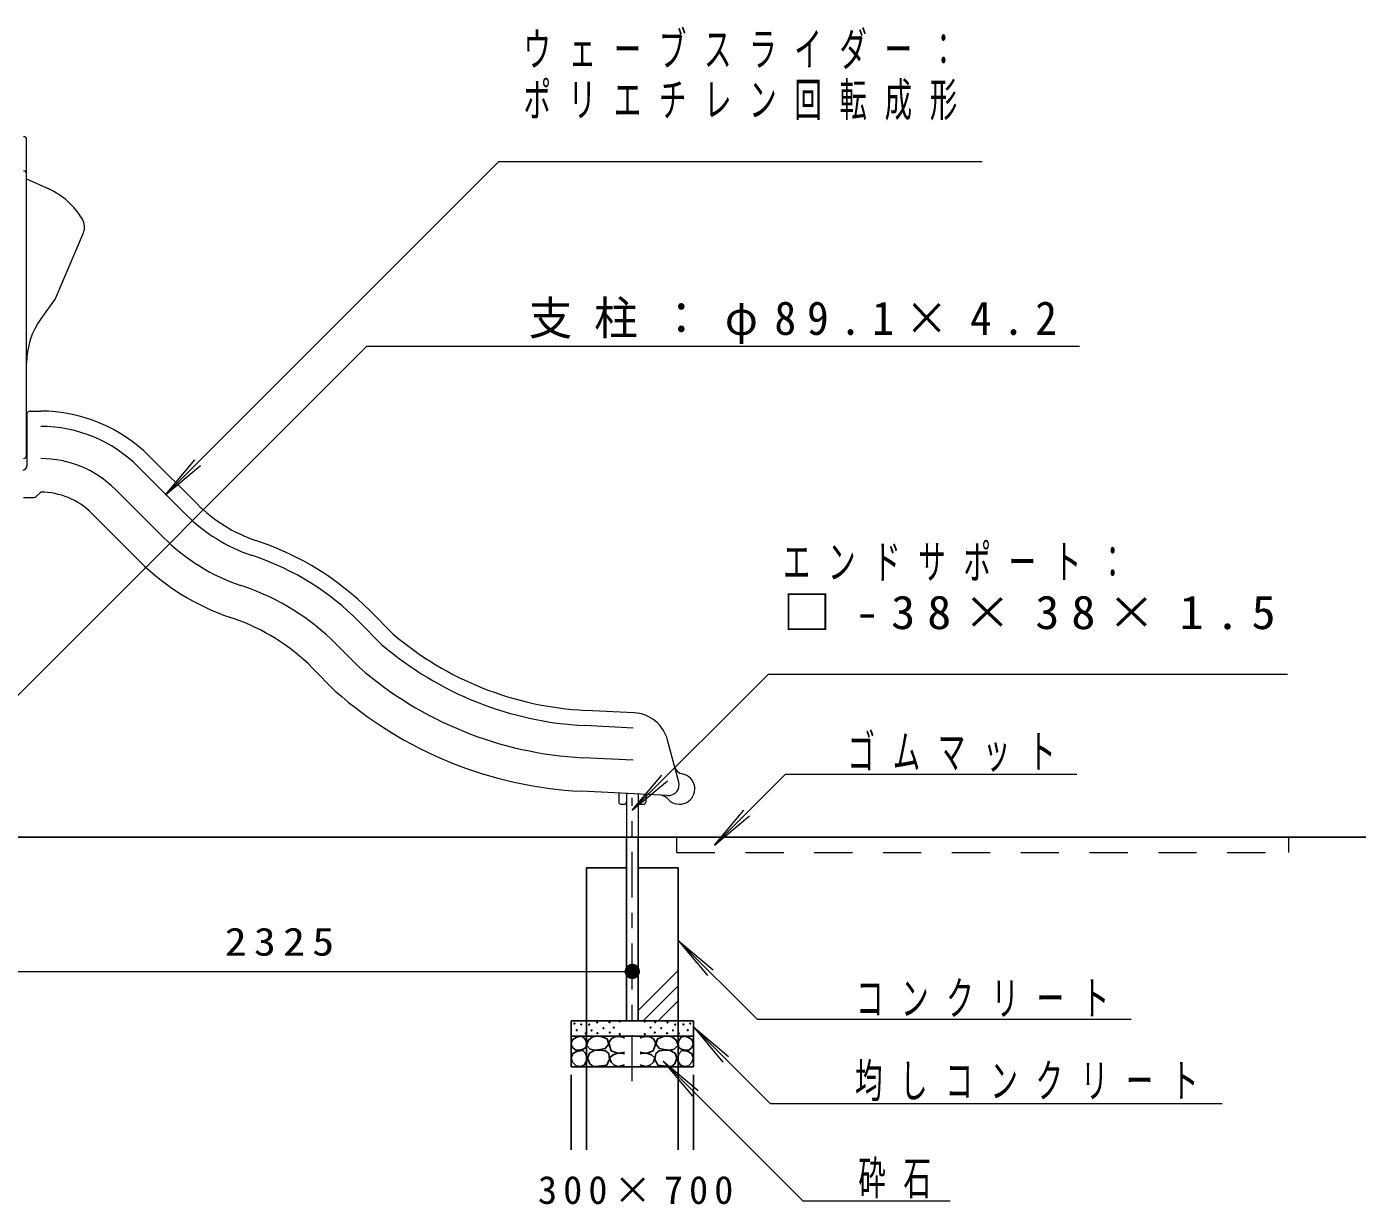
# Model space of a CAD drawing. Units: millimetres on the paper, scale 1:50. Extents: x -365 to 0, y 0 to 257.
# Drawn here: x -226 to -139, y 93.4 to 170.4 of the extents above; entities that cross this region are included whole.
import ezdxf

# ---------------------------------------------------------------- set-up
doc = ezdxf.new("R2010")
doc.units = ezdxf.units.MM
doc.linetypes.add('USER1', pattern=[4.5, 2.5, -2])
doc.linetypes.add('USER2', pattern=[6, 3, -1, 1, -1])
doc.layers.add('LY_1', color=7, linetype='Continuous', lineweight=13)
doc.styles.add('ＭＳ ゴシック', font='')
doc.styles.get('ＭＳ ゴシック').set_extended_font_data('MS Gothic')

# ---------------------------------------------------------------- blocks, each defined once
blk = doc.blocks.new('filled_dot')
at = {"color": 0, "linetype": 'Continuous', "lineweight": -2, "const_width": 1.25}
blk.add_lwpolyline([(-0.625, 0, 1), (0.625, 0, 1)], format="xyb", close=True, dxfattribs=at)

msp = doc.modelspace()

# ---------------------------------------------------------------- linework, layer by layer
at = {"layer": 'LY_1'}
for p, q in [((-226.045, 142.409), (-226.045, 163.049)), ((-195.168, 161.624), (-216.967, 139.826)), ((-195.168, 161.624), (-163.56, 161.624)), ((-226.045, 160.5), (-224.595, 159.832)), ((-222.337, 156.953), (-224.184, 152.641)), ((-224.184, 152.641), (-225.11, 151.348)), ((-203.807, 149.546), (-232.945, 120.408)), ((-203.807, 149.546), (-157.213, 149.546)), ((-226.02, 145.108), (-226.02, 141.749)), ((-225.82, 145.308), (-225.116, 145.308)), ((-218.049, 142.383), (-214.9, 139.238)), ((-216.967, 139.826), (-215.038, 142.124)), ((-218.756, 141.676), (-215.606, 138.53)), ((-216.967, 139.826), (-214.668, 141.754)), ((-220.24, 140.19), (-217.09, 137.045)), ((-226.245, 139.669), (-225.562, 139.669)), ((-225.116, 140.008), (-225.427, 139.722)), ((-221.794, 138.633), (-218.645, 135.488)), ((-210.823, 136.768), (-211.051, 136.846)), ((-211.145, 135.821), (-211.373, 135.899)), ((-211.821, 133.833), (-212.049, 133.91)), ((-202.101, 130.744), (-203.611, 132.264)), ((-212.528, 131.75), (-212.756, 131.827)), ((-202.811, 130.04), (-204.321, 131.56)), ((-204.301, 128.56), (-205.811, 130.08)), ((-205.862, 127.009), (-207.371, 128.53)), ((-177.547, 128.108), (-186.445, 119.21)), ((-177.547, 128.108), (-143.596, 128.108)), ((-186.331, 125.584), (-189.506, 125.746)), ((-186.382, 124.585), (-189.556, 124.747)), ((-183.399, 121.062), (-184.135, 123.808)), ((-186.382, 122.493), (-189.671, 122.65)), ((-186.445, 119.21), (-184.516, 121.508)), ((-186.445, 119.21), (-184.147, 121.139)), ((-176.428, 121.575), (-181.072, 116.931)), ((-176.428, 121.575), (-157.368, 121.575)), ((-184.131, 120.183), (-189.776, 120.453)), ((-187.325, 120.336), (-187.325, 119.769)), ((-186.825, 120.312), (-186.825, 117.449)), ((-186.065, 120.276), (-186.065, 117.449)), ((-185.565, 120.252), (-185.565, 119.769)), ((-187.165, 119.609), (-186.985, 119.609)), ((-185.905, 119.609), (-185.725, 119.609)), ((-181.072, 116.931), (-179.143, 119.229)), ((-181.072, 116.931), (-178.773, 118.86)), ((-183.444, 110.707), (-181.516, 108.409)), ((-183.444, 110.707), (-181.146, 108.779)), ((-178.285, 105.548), (-183.444, 110.707)), ((-232.945, 108.68), (-186.443, 108.68)), ((-186.062, 106.115), (-183.443, 108.733)), ((-185.737, 105.449), (-183.443, 107.743)), ((-184.747, 105.449), (-183.443, 106.753)), ((-178.285, 105.548), (-153.819, 105.548)), ((-182.444, 105.052), (-180.516, 102.753)), ((-182.444, 105.052), (-180.146, 103.123)), ((-177.436, 100.043), (-182.444, 105.052)), ((-184.426, 102.819), (-182.497, 100.52)), ((-184.426, 102.819), (-182.128, 100.89)), ((-175.293, 93.686), (-184.426, 102.819)), ((-177.436, 100.043), (-147.884, 100.043)), ((-175.293, 93.686), (-165.666, 93.686))]:
    msp.add_line(p, q, dxfattribs=at)
at = {"layer": 'LY_1', "linetype": 'USER2'}
msp.add_line((-186.443, 101.501), (-186.443, 120.036), dxfattribs=at)
at = {"layer": 'LY_1', "lineweight": 25}
for p, q in [((-232.054, 117.449), (-138.224, 117.449)), ((-186.825, 105.449), (-186.825, 117.449)), ((-186.062, 105.449), (-186.062, 117.449)), ((-189.443, 115.449), (-186.825, 115.449)), ((-189.443, 105.449), (-189.443, 115.449)), ((-186.062, 115.449), (-183.443, 115.449)), ((-183.443, 105.449), (-183.443, 115.449)), ((-190.443, 105.449), (-182.443, 105.449)), ((-190.443, 102.449), (-190.443, 105.449)), ((-189.444, 105.449), (-189.444, 97.013)), ((-183.444, 105.449), (-183.444, 97.013)), ((-182.443, 102.449), (-182.443, 105.449)), ((-190.443, 104.449), (-182.443, 104.449)), ((-190.444, 101.925), (-190.444, 97.013)), ((-190.443, 102.449), (-182.443, 102.449)), ((-182.444, 101.925), (-182.444, 97.013))]:
    msp.add_line(p, q, dxfattribs=at)
at = {"layer": 'LY_1', "linetype": 'USER1'}
for p, q in [((-183.545, 117.449), (-183.545, 116.449)), ((-143.545, 117.449), (-143.545, 116.449)), ((-183.545, 116.449), (-143.545, 116.449))]:
    msp.add_line(p, q, dxfattribs=at)
at = {"layer": 'LY_1', "lineweight": 25}
for points in [[(-190.429, 103.894), (-190.411, 104.061), (-190.339, 104.234), (-190.118, 104.36), (-189.861, 104.444), (-189.639, 104.378), (-189.484, 104.163), (-189.436, 103.953), (-189.478, 103.702), (-189.645, 103.588), (-189.878, 103.529), (-190.136, 103.541), (-190.321, 103.684)], [(-188.902, 103.539), (-189.189, 103.605), (-189.436, 103.868), (-189.312, 104.188), (-189.066, 104.377), (-188.852, 104.443), (-188.491, 104.418), (-188.088, 104.262), (-187.981, 103.917), (-188.211, 103.629), (-188.532, 103.572)], [(-183.985, 103.539), (-183.697, 103.605), (-183.451, 103.868), (-183.574, 104.188), (-183.821, 104.377), (-184.034, 104.443), (-184.396, 104.418), (-184.799, 104.262), (-184.905, 103.917), (-184.675, 103.629), (-184.355, 103.572)], [(-182.458, 103.894), (-182.476, 104.061), (-182.547, 104.234), (-182.769, 104.36), (-183.026, 104.444), (-183.247, 104.378), (-183.403, 104.163), (-183.451, 103.953), (-183.409, 103.702), (-183.241, 103.588), (-183.008, 103.529), (-182.751, 103.541), (-182.565, 103.684)], [(-189.837, 102.464), (-190.118, 102.512), (-190.369, 102.769), (-190.435, 103.014), (-190.321, 103.307), (-190.034, 103.475), (-189.681, 103.511), (-189.478, 103.295), (-189.382, 102.978), (-189.454, 102.781), (-189.597, 102.554)], [(-188.655, 102.479), (-189, 102.471), (-189.23, 102.643), (-189.362, 103.005), (-189.238, 103.325), (-188.926, 103.506), (-188.589, 103.539), (-188.203, 103.49), (-187.973, 103.309), (-187.924, 102.947), (-188.113, 102.545)], [(-184.232, 102.479), (-183.886, 102.471), (-183.656, 102.643), (-183.525, 103.005), (-183.648, 103.325), (-183.96, 103.506), (-184.297, 103.539), (-184.684, 103.49), (-184.914, 103.309), (-184.963, 102.947), (-184.774, 102.545)], [(-183.05, 102.464), (-182.769, 102.512), (-182.518, 102.769), (-182.452, 103.014), (-182.565, 103.307), (-182.853, 103.475), (-183.206, 103.511), (-183.409, 103.295), (-183.505, 102.978), (-183.433, 102.781), (-183.289, 102.554)]]:
    msp.add_lwpolyline(points, close=True, dxfattribs=at)
for points in [[(-186.962, 103.391), (-187.143, 103.366), (-187.406, 103.334), (-187.817, 103.49), (-187.932, 103.827), (-187.957, 104.048), (-187.825, 104.262), (-187.587, 104.394), (-187.307, 104.426), (-187.028, 104.352), (-186.962, 104.32)], [(-185.924, 103.391), (-185.744, 103.366), (-185.481, 103.334), (-185.07, 103.49), (-184.955, 103.827), (-184.93, 104.048), (-185.062, 104.262), (-185.3, 104.394), (-185.579, 104.426), (-185.859, 104.352), (-185.924, 104.32)], [(-186.954, 102.578), (-187.077, 102.528), (-187.381, 102.471), (-187.62, 102.561), (-187.833, 102.742), (-187.924, 103.029), (-187.694, 103.227), (-187.39, 103.334), (-187.127, 103.334), (-186.962, 103.292)], [(-185.933, 102.578), (-185.809, 102.528), (-185.505, 102.471), (-185.267, 102.561), (-185.053, 102.742), (-184.963, 103.029), (-185.193, 103.227), (-185.497, 103.334), (-185.76, 103.334), (-185.924, 103.292)]]:
    msp.add_lwpolyline(points, dxfattribs=at)
for centre in [(-190.232, 105.267), (-188.745, 105.341), (-187.94, 105.354), (-187.259, 105.415), (-185.628, 105.415), (-184.947, 105.354), (-184.141, 105.341), (-182.655, 105.267), (-190.071, 104.833), (-189.786, 105.217), (-189.489, 104.623), (-189.253, 105.205), (-189.105, 104.821), (-188.721, 104.635), (-188.336, 104.969), (-187.915, 104.685), (-187.643, 105.007), (-187.259, 104.585), (-185.628, 104.585), (-185.244, 105.007), (-184.971, 104.685), (-184.55, 104.969), (-184.166, 104.635), (-183.782, 104.821), (-183.633, 105.205), (-183.398, 104.623), (-183.101, 105.217), (-182.816, 104.833)]:
    msp.add_circle(centre, 0.03, dxfattribs=at)
at = {"layer": 'LY_1'}
for centre, radius, start, end in [((-226.245, 163.049), 0.2, 0, 90), ((-226.245, 160.809), 0.2, 0, 90), ((-226.688, 155.291), 5, 30.92221, 65.26068), ((-223.256, 157.346), 1, 336.86307, 30.92221), ((-221.045, 148.437), 5, 144.39388, 180), ((-225.82, 145.108), 0.2, 90, 180), ((-225.116, 135.308), 10, 45.03692, 90), ((-225.116, 135.308), 9, 45.03692, 90), ((-226.245, 142.409), 0.2, 270, 0), ((-225.116, 135.308), 6.9, 45.03692, 90), ((-226.32, 141.749), 0.3, 278.63463, 0), ((-225.562, 139.869), 0.2, 270, 312.50932), ((-225.116, 135.308), 4.7, 45.03692, 90), ((-207.833, 146.314), 10, 225.03692, 251.22957), ((-207.833, 146.314), 11, 225.03692, 251.22957), ((-207.833, 146.314), 13.1, 225.03692, 251.22957), ((-216.808, 119.157), 18.6, 44.80404, 71.22957), ((-216.808, 119.157), 17.6, 44.80404, 71.22957), ((-207.833, 146.314), 15.3, 225.03692, 251.22957), ((-216.808, 119.157), 15.5, 44.80404, 71.22957), ((-216.808, 119.157), 13.3, 44.80404, 71.22957), ((-188.43, 146.826), 21.107, 229.6317, 267.07942), ((-188.431, 146.81), 22.091, 229.3878, 267.07942), ((-188.418, 146.817), 24.199, 228.97837, 267.03201), ((-188.434, 146.757), 26.338, 228.56967, 267.07942), ((-186.453, 123.187), 2.4, 15, 87.07942), ((-183.079, 122.186), 0.6, 195, 260.07911), ((-184.075, 120.881), 0.7, 265.43829, 15), ((-183.355, 120.609), 1, 223.40546, 80.07911), ((-184.808, 119.235), 1, 43.40546, 75.60974), ((-187.165, 119.769), 0.16, 180, 270), ((-186.985, 119.769), 0.16, 270, 0), ((-185.905, 119.769), 0.16, 180, 270), ((-185.725, 119.769), 0.16, 270, 0)]:
    msp.add_arc(centre, radius, start, end, dxfattribs=at)

# ---------------------------------------------------------------- block references
at = {"layer": 'LY_1', "xscale": 0.4, "yscale": 0.4, "rotation": 180}
msp.add_blockref('filled_dot', (-186.443, 108.68), dxfattribs=at)

# ---------------------------------------------------------------- texts
at = {"layer": 'LY_1', "style": 'ＭＳ ゴシック'}
for s, insert, char_height, attachment_point in [('\\T1.64;\\W0.6;ウェーブスライダー：', (-193.56, 170.074), 2.199, 1), ('\\T1.64;\\W0.6;ポリエチレン回転成形', (-193.56, 166.774), 2.199, 1), ('\\T1.5;\\W0.95;支柱：φ89.1×4.2', (-193.213, 149.696), 2.199, 7), ('\\T1.64;\\W0.6;エンドサポート：', (-176.596, 136.558), 2.199, 1), ('\\T1.5;\\W1.05;□-38×38×1.5', (-176.596, 133.258), 2.199, 1), ('\\T1.64;\\W0.6;ゴムマット', (-172.368, 121.725), 2.199, 7), ('\\T1.33;\\W1.15;2325', (-209.277, 109.68), 1.833, 8), ('\\T1.64;\\W0.6;コンクリート', (-171.819, 105.698), 2.199, 7), ('\\T1.64;\\W0.6;均しコンクリート', (-171.884, 100.193), 2.199, 7), ('\\T1.64;\\W0.6;砕石', (-171.666, 93.836), 2.199, 7), ('\\T1.32;300×700', (-186.024, 93.449), 1.833, 8)]:
    msp.add_mtext(s, dxfattribs=dict(at, insert=insert, char_height=char_height, attachment_point=attachment_point))

doc.saveas('drawing.dxf')
